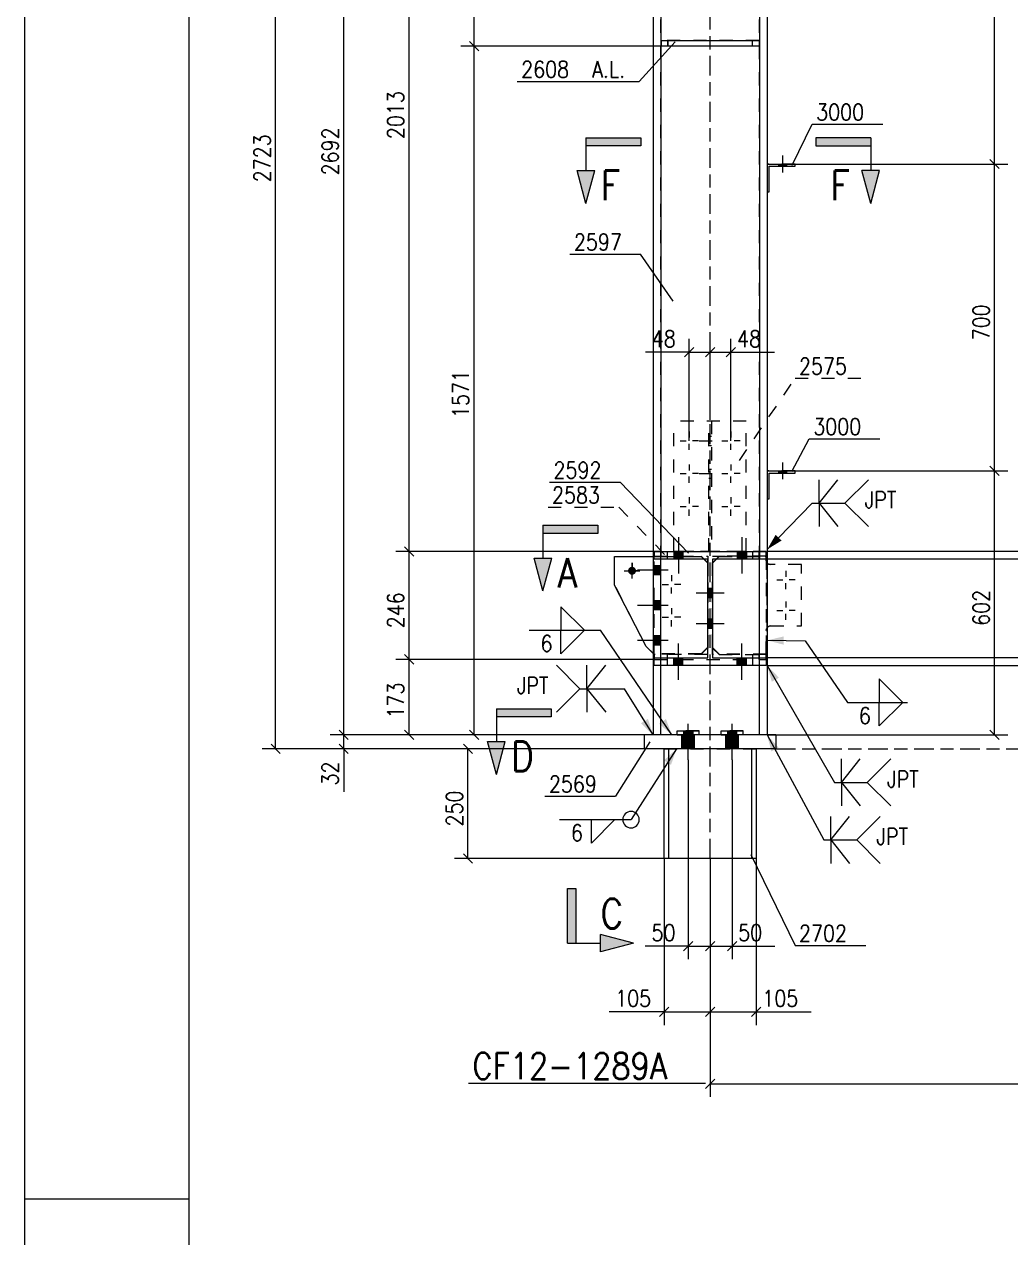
# Model space of a CAD drawing. Header units: millimetres. Extents: x 5 to 846, y 5 to 599.
# Drawn here: x 5 to 154.9, y 296.1 to 480.5 of the extents above; entities that cross this region are included whole.
import ezdxf

# ---------------------------------------------------------------- set-up
doc = ezdxf.new("R2010")
doc.units = ezdxf.units.MM
for name, pattern in [('XKITLINE00', [0]), ('XKITLINE02', [4, 2, -2]), ('XKITLINE06', [7, 3, -1, 2, -1])]:
    doc.linetypes.add(name, pattern=pattern)
for name, color, linetype, lineweight in [('Corte', 7, 'Continuous', 0), ('Cota', 4, 'Continuous', 0), ('Marca da peça', 2, 'Continuous', 0), ('Objeto gráfico', 3, 'Continuous', 0), ('Outro tipo de objeto', 7, 'Continuous', 0), ('Parafuso', 3, 'Continuous', 0), ('Peça', 2, 'Continuous', 0), ('Solda', 1, 'Continuous', 0), ('Texto', 7, 'Continuous', 0)]:
    doc.layers.add(name, color=color, linetype=linetype, lineweight=lineweight)
doc.styles.add('ROMANS', font='ROMANS__.TTF')
doc.styles.add('SIMPLEX', font='SIMPLEX_.TTF')

msp = doc.modelspace()

# ---------------------------------------------------------------- hatches: boundary and pattern name
at = {"layer": 'Corte'}
for points in [[(90.37, 462.04), (90.37, 463.29), (98.71, 463.29)], [(98.71, 462.04), (90.37, 462.04), (98.71, 463.29)], [(125.34, 462.04), (125.34, 463.29), (133.67, 463.29)], [(133.67, 462.04), (125.34, 462.04), (133.67, 463.29)], [(90.37, 453.29), (89.03, 458.29), (91.71, 458.29)], [(133.67, 453.29), (132.33, 458.29), (135.01, 458.29)], [(83.84, 403.14), (83.84, 404.39), (92.17, 404.39)], [(92.17, 403.14), (83.84, 403.14), (92.17, 404.39)], [(83.84, 394.39), (82.5, 399.39), (85.18, 399.39)], [(76.76, 375.24), (76.76, 376.49), (85.09, 376.49)], [(85.09, 375.24), (76.76, 375.24), (85.09, 376.49)], [(76.76, 366.49), (75.42, 371.49), (78.1, 371.49)], [(88.83, 340.84), (87.58, 340.84), (87.58, 349.17)], [(88.83, 349.17), (88.83, 340.84), (87.58, 349.17)], [(97.58, 340.84), (92.58, 339.5), (92.58, 342.18)]]:
    msp.add_hatch(color=6, dxfattribs=at).paths.add_polyline_path(points, flags=17)
at = {"layer": 'Parafuso'}
for points in [[(120.86, 459.29), (120.86, 458.98), (119.66, 458.98), (119.66, 459.29)], [(120.86, 412.63), (120.86, 412.31), (119.66, 412.31), (119.66, 412.63)], [(103.72, 399.24), (103.72, 400.39), (105.12, 400.39), (105.12, 399.24)], [(103.72, 399.24), (103.72, 400.39), (105.12, 400.39), (105.12, 399.24)], [(103.72, 399.24), (103.72, 400.39), (105.12, 400.39), (105.12, 399.24)], [(113.38, 399.24), (113.38, 400.39), (114.78, 400.39), (114.78, 399.24)], [(113.38, 399.24), (113.38, 400.39), (114.78, 400.39), (114.78, 399.24)], [(113.38, 399.24), (113.38, 400.39), (114.78, 400.39), (114.78, 399.24)], [(96.78, 397.49), (96.79, 397.51), (96.79, 397.54), (96.8, 397.57), (96.8, 397.6), (96.81, 397.63), (96.82, 397.66), (96.83, 397.69), (96.84, 397.71), (96.85, 397.74), (96.87, 397.76), (96.88, 397.79), (96.9, 397.81), (96.92, 397.84), (96.94, 397.86), (96.96, 397.88), (96.98, 397.9), (97, 397.92), (97.03, 397.94), (97.05, 397.95), (97.08, 397.97), (97.1, 397.99), (97.13, 398), (97.15, 398.01), (97.18, 398.02), (97.21, 398.03), (97.24, 398.04), (97.27, 398.04), (97.3, 398.05), (97.32, 398.05), (97.35, 398.06), (97.38, 398.06), (97.41, 398.06), (97.44, 398.05), (97.47, 398.05), (97.5, 398.04), (97.53, 398.04), (97.56, 398.03), (97.59, 398.02), (97.61, 398.01), (97.64, 398), (97.67, 397.99), (97.69, 397.97), (97.72, 397.95), (97.74, 397.94), (97.76, 397.92), (97.79, 397.9), (97.81, 397.88), (97.83, 397.86), (97.85, 397.84), (97.87, 397.81), (97.88, 397.79), (97.9, 397.76), (97.91, 397.74), (97.93, 397.71), (97.94, 397.69), (97.95, 397.66), (97.96, 397.63), (97.97, 397.6), (97.97, 397.57), (97.98, 397.54), (97.98, 397.51), (97.98, 397.49), (97.98, 397.46), (97.98, 397.43), (97.98, 397.4), (97.98, 397.37), (97.97, 397.34), (97.97, 397.31), (97.96, 397.28), (97.95, 397.25), (97.94, 397.23), (97.93, 397.2), (97.91, 397.17), (97.9, 397.15), (97.88, 397.12), (97.87, 397.1), (97.85, 397.08), (97.83, 397.05), (97.81, 397.03), (97.79, 397.01), (97.76, 396.99), (97.74, 396.97), (97.72, 396.96), (97.69, 396.94), (97.67, 396.93), (97.64, 396.91), (97.61, 396.9), (97.59, 396.89), (97.56, 396.88), (97.53, 396.87), (97.5, 396.87), (97.47, 396.86), (97.44, 396.86), (97.41, 396.86), (97.38, 396.86), (97.35, 396.86), (97.32, 396.86), (97.3, 396.86), (97.27, 396.87), (97.24, 396.87), (97.21, 396.88), (97.18, 396.89), (97.15, 396.9), (97.13, 396.91), (97.1, 396.93), (97.08, 396.94), (97.05, 396.96), (97.03, 396.97), (97, 396.99), (96.98, 397.01), (96.96, 397.03), (96.94, 397.05), (96.92, 397.08), (96.9, 397.1), (96.88, 397.12), (96.87, 397.15), (96.85, 397.17), (96.84, 397.2), (96.83, 397.23), (96.82, 397.25), (96.81, 397.28), (96.8, 397.31), (96.8, 397.34), (96.79, 397.37), (96.79, 397.4), (96.78, 397.43), (96.78, 397.46)], [(101.74, 396.82), (100.58, 396.82), (100.58, 398.22), (101.74, 398.22)], [(101.74, 396.82), (100.58, 396.82), (100.58, 398.22), (101.74, 398.22)], [(108.89, 394.76), (109.61, 394.76), (109.61, 393.36), (108.89, 393.36)], [(108.89, 394.76), (109.61, 394.76), (109.61, 393.36), (108.89, 393.36)], [(101.74, 391.49), (100.58, 391.49), (100.58, 392.89), (101.74, 392.89)], [(101.74, 391.49), (100.58, 391.49), (100.58, 392.89), (101.74, 392.89)], [(108.89, 390.09), (109.61, 390.09), (109.61, 388.69), (108.89, 388.69)], [(108.89, 390.09), (109.61, 390.09), (109.61, 388.69), (108.89, 388.69)], [(101.74, 386.16), (100.58, 386.16), (100.58, 387.56), (101.74, 387.56)], [(101.74, 386.16), (100.58, 386.16), (100.58, 387.56), (101.74, 387.56)], [(105.12, 384.21), (105.12, 383.06), (103.72, 383.06), (103.72, 384.21)], [(105.12, 384.21), (105.12, 383.06), (103.72, 383.06), (103.72, 384.21)], [(105.12, 384.21), (105.12, 383.06), (103.72, 383.06), (103.72, 384.21)], [(114.78, 384.21), (114.78, 383.06), (113.38, 383.06), (113.38, 384.21)], [(114.78, 384.21), (114.78, 383.06), (113.38, 383.06), (113.38, 384.21)], [(114.78, 384.21), (114.78, 383.06), (113.38, 383.06), (113.38, 384.21)], [(106.62, 373.12), (106.62, 372.49), (105.22, 372.49), (105.22, 373.12)], [(113.28, 373.12), (113.28, 372.49), (111.88, 372.49), (111.88, 373.12)], [(106.88, 372.49), (106.88, 370.39), (104.95, 370.39), (104.95, 372.49)], [(113.55, 372.49), (113.55, 370.39), (111.62, 370.39), (111.62, 372.49)]]:
    msp.add_hatch(color=7, dxfattribs=at).paths.add_polyline_path(points, flags=17)
at = {"layer": 'Solda'}
for points in [[(117.92, 400.69), (119.21, 402.92), (120.11, 402.05)], [(117.92, 386.88), (120.43, 387.47), (120.41, 386.22)], [(117.92, 383.06), (119.71, 381.2), (118.62, 380.58)], [(100.58, 372.49), (98.73, 374.28), (99.8, 374.94)], [(103.43, 372.49), (101.5, 374.2), (102.54, 374.91)], [(117.92, 372.49), (119.65, 370.59), (118.56, 369.99)], [(104.13, 370.39), (103.31, 367.95), (102.25, 368.62)]]:
    msp.add_hatch(color=7, dxfattribs=at).paths.add_polyline_path(points, flags=17)

# ---------------------------------------------------------------- linework, layer by layer
at = {"layer": 'Corte', "color": 6, "linetype": 'XKITLINE00', "lineweight": 0}
for p, q in [((90.37, 463.29), (98.71, 463.29)), ((90.37, 463.29), (90.37, 458.29)), ((98.71, 463.29), (98.71, 462.04)), ((133.67, 463.29), (125.34, 463.29)), ((125.34, 463.29), (125.34, 462.04)), ((133.67, 463.29), (133.67, 458.29)), ((98.71, 462.04), (90.37, 462.04)), ((125.34, 462.04), (133.67, 462.04)), ((89.03, 458.29), (91.71, 458.29)), ((90.37, 453.29), (89.03, 458.29)), ((90.37, 453.29), (91.71, 458.29)), ((135.01, 458.29), (132.33, 458.29)), ((133.67, 453.29), (132.33, 458.29)), ((133.67, 453.29), (135.01, 458.29)), ((83.84, 404.39), (92.17, 404.39)), ((83.84, 404.39), (83.84, 399.39)), ((92.17, 404.39), (92.17, 403.14)), ((92.17, 403.14), (83.84, 403.14)), ((82.5, 399.39), (85.18, 399.39)), ((83.84, 394.39), (82.5, 399.39)), ((83.84, 394.39), (85.18, 399.39)), ((76.76, 376.49), (85.09, 376.49)), ((76.76, 376.49), (76.76, 371.49)), ((85.09, 376.49), (85.09, 375.24)), ((85.09, 375.24), (76.76, 375.24)), ((75.42, 371.49), (78.1, 371.49)), ((76.76, 366.49), (75.42, 371.49)), ((76.76, 366.49), (78.1, 371.49)), ((87.58, 340.84), (87.58, 349.17)), ((87.58, 349.17), (88.83, 349.17)), ((88.83, 349.17), (88.83, 340.84)), ((97.58, 340.84), (92.58, 342.18)), ((92.58, 339.5), (92.58, 342.18)), ((87.58, 340.84), (92.58, 340.84)), ((97.58, 340.84), (92.58, 339.5))]:
    msp.add_line(p, q, dxfattribs=at)
at = {"layer": 'Cota', "color": 7, "linetype": 'XKITLINE00', "lineweight": 0}
for p, q in [((43.21, 370.39), (43.21, 551.92)), ((53.55, 372.49), (53.55, 551.92)), ((63.51, 400.39), (63.51, 534.59)), ((152.5, 459.29), (152.5, 529.3)), ((73.39, 477.22), (73.39, 490.55)), ((72.68, 477.92), (74.09, 476.51)), ((72.68, 477.92), (74.09, 476.51)), ((102.8, 477.22), (71.34, 477.22)), ((102.8, 477.22), (71.34, 477.22)), ((73.39, 372.49), (73.39, 477.22)), ((151.79, 460), (153.2, 458.59)), ((151.79, 460), (153.2, 458.59)), ((122.16, 459.29), (154.5, 459.29)), ((122.16, 459.29), (154.5, 459.29)), ((152.5, 412.63), (152.5, 459.29)), ((106.08, 417.22), (106.08, 432.72)), ((109.25, 420.39), (109.25, 432.72)), ((109.25, 420.39), (109.25, 432.72)), ((112.42, 417.22), (112.42, 432.72)), ((106.08, 430.67), (99.44, 430.67)), ((106.08, 430.67), (99.44, 430.67)), ((106.79, 431.38), (105.38, 429.96)), ((106.08, 430.67), (109.25, 430.67)), ((109.96, 431.38), (108.54, 429.96)), ((109.96, 431.38), (108.54, 429.96)), ((109.25, 430.67), (112.42, 430.67)), ((113.12, 431.38), (111.71, 429.96)), ((112.42, 430.67), (119.06, 430.67)), ((112.42, 430.67), (119.06, 430.67)), ((151.79, 413.34), (153.2, 411.92)), ((151.79, 413.34), (153.2, 411.92)), ((122.16, 412.63), (154.5, 412.63)), ((122.16, 412.63), (154.5, 412.63)), ((152.5, 372.49), (152.5, 412.63)), ((100.72, 400.39), (61.46, 400.39)), ((100.72, 400.39), (61.46, 400.39)), ((62.81, 401.1), (64.22, 399.68)), ((62.81, 401.1), (64.22, 399.68)), ((63.51, 383.99), (63.51, 400.39)), ((100.72, 383.99), (61.46, 383.99)), ((100.72, 383.99), (61.46, 383.99)), ((62.81, 384.7), (64.22, 383.28)), ((62.81, 384.7), (64.22, 383.28)), ((63.51, 372.49), (63.51, 383.99)), ((52.84, 373.2), (54.25, 371.78)), ((52.84, 373.2), (54.25, 371.78)), ((62.81, 373.2), (64.22, 371.78)), ((72.68, 373.2), (74.09, 371.78)), ((151.79, 373.2), (153.2, 371.78)), ((42.51, 371.1), (43.92, 369.68)), ((99.25, 372.49), (51.5, 372.49)), ((99.25, 372.49), (51.5, 372.49)), ((52.84, 371.1), (54.25, 369.68)), ((53.55, 370.39), (53.55, 372.49)), ((99.25, 372.49), (61.46, 372.49)), ((100.58, 372.49), (71.34, 372.49)), ((71.74, 371.1), (73.15, 369.68)), ((117.92, 372.49), (154.5, 372.49)), ((99.25, 370.39), (41.16, 370.39)), ((99.25, 370.39), (51.5, 370.39)), ((53.55, 370.39), (53.55, 363.87)), ((53.55, 370.39), (53.55, 363.87)), ((99.25, 370.39), (70.39, 370.39)), ((72.44, 353.72), (72.44, 370.39)), ((105.92, 368.72), (105.92, 338.39)), ((112.58, 368.72), (112.58, 338.39)), ((71.74, 354.43), (73.15, 353.02)), ((102.93, 353.72), (70.39, 353.72)), ((102.25, 353.72), (102.25, 328.39)), ((109.25, 353.72), (109.25, 328.39)), ((109.25, 353.72), (109.25, 338.39)), ((109.25, 353.72), (109.25, 317.47)), ((109.25, 353.72), (109.25, 328.39)), ((109.25, 353.72), (109.25, 338.39)), ((116.25, 353.72), (116.25, 328.39)), ((105.92, 340.39), (99.4, 340.39)), ((105.92, 340.39), (99.4, 340.39)), ((106.62, 341.1), (105.21, 339.68)), ((105.92, 340.39), (109.25, 340.39)), ((109.96, 341.1), (108.54, 339.68)), ((109.96, 341.1), (108.54, 339.68)), ((109.25, 340.39), (112.58, 340.39)), ((113.29, 341.1), (111.88, 339.68)), ((112.58, 340.39), (119.1, 340.39)), ((112.58, 340.39), (119.1, 340.39)), ((102.25, 330.39), (93.88, 330.39)), ((102.25, 330.39), (93.88, 330.39)), ((102.96, 331.1), (101.54, 329.68)), ((102.25, 330.39), (109.25, 330.39)), ((109.96, 331.1), (108.54, 329.68)), ((109.96, 331.1), (108.54, 329.68)), ((109.25, 330.39), (116.25, 330.39)), ((116.96, 331.1), (115.54, 329.68)), ((116.25, 330.39), (124.62, 330.39)), ((116.25, 330.39), (124.62, 330.39)), ((109.96, 320.18), (108.54, 318.76)), ((109.25, 319.47), (209.25, 319.47))]:
    msp.add_line(p, q, dxfattribs=at)
at = {"layer": 'Cota', "color": 3}
for p in [(73.39, 477.22), (73.39, 477.22), (152.5, 459.29), (152.5, 459.29), (106.08, 430.67), (109.25, 430.67), (109.25, 430.67), (112.42, 430.67), (152.5, 412.63), (152.5, 412.63), (63.51, 400.39), (63.51, 400.39), (63.51, 383.99), (63.51, 383.99), (53.55, 372.49), (53.55, 372.49), (63.51, 372.49), (73.39, 372.49), (152.5, 372.49), (43.21, 370.39), (53.55, 370.39), (72.44, 370.39), (72.44, 353.72), (105.92, 340.39), (109.25, 340.39), (109.25, 340.39), (112.58, 340.39), (102.25, 330.39), (109.25, 330.39), (109.25, 330.39), (116.25, 330.39), (109.25, 319.47)]:
    msp.add_point(p, dxfattribs=at)
at = {"layer": 'Marca da peça', "color": 7, "linetype": 'XKITLINE00', "lineweight": 0}
for p, q in [((103.95, 477.87), (98.44, 471.83)), ((79.93, 471.83), (98.44, 471.83)), ((121.72, 459.12), (124.77, 465.33)), ((124.77, 465.33), (135.51, 465.33)), ((87.95, 445.58), (98.69, 445.58)), ((103.63, 438.45), (98.69, 445.58)), ((121.69, 412.52), (124.33, 417.52)), ((124.33, 417.52), (135.07, 417.52)), ((84.84, 410.9), (95.58, 410.9)), ((105.95, 400.13), (95.58, 410.9)), ((100.07, 371.45), (94.89, 363.19)), ((84.15, 363.19), (94.89, 363.19)), ((115.46, 354.31), (122.16, 340.49)), ((122.16, 340.49), (132.9, 340.49))]:
    msp.add_line(p, q, dxfattribs=at)
at = {"layer": 'Marca da peça', "color": 7, "linetype": 'XKITLINE02', "lineweight": 0}
for p, q in [((113.72, 414.21), (122.16, 426.71)), ((122.16, 426.71), (132.9, 426.71)), ((84.62, 407.12), (95.36, 407.12)), ((102.34, 399.95), (95.36, 407.12))]:
    msp.add_line(p, q, dxfattribs=at)
at = {"layer": 'Objeto gráfico', "color": 7, "linetype": 'XKITLINE06', "lineweight": 0}
for p, q in [((109.25, 353.72), (109.25, 551.92)), ((119.25, 370.39), (199.25, 370.39))]:
    msp.add_line(p, q, dxfattribs=at)
at = {"layer": 'Outro tipo de objeto', "color": 7, "linetype": 'XKITLINE00', "lineweight": 0}
msp.add_line((5.04, 599), (5.04, 5.04), dxfattribs=at)
at = {"layer": 'Outro tipo de objeto', "color": 6, "linetype": 'XKITLINE00', "lineweight": 0}
msp.add_line((30, 589), (30, 15), dxfattribs=at)
at = {"layer": 'Outro tipo de objeto', "color": 2, "linetype": 'XKITLINE00', "lineweight": 0}
msp.add_line((5, 302), (30, 302), dxfattribs=at)
at = {"layer": 'Parafuso', "color": 7, "linetype": 'XKITLINE00', "lineweight": 0}
for p, q in [((120.26, 460.56), (120.26, 458.02)), ((119.66, 459.29), (119.66, 458.98)), ((120.86, 459.29), (120.86, 458.98)), ((104.68, 417.22), (105.62, 417.22)), ((104.68, 417.22), (105.62, 417.22)), ((106.08, 418.62), (106.08, 417.69)), ((106.08, 418.62), (106.08, 417.69)), ((107.48, 417.22), (106.55, 417.22)), ((107.48, 417.22), (106.55, 417.22)), ((111.02, 417.22), (111.95, 417.22)), ((111.02, 417.22), (111.95, 417.22)), ((112.42, 418.62), (112.42, 417.69)), ((112.42, 418.62), (112.42, 417.69)), ((113.82, 417.22), (112.88, 417.22)), ((113.82, 417.22), (112.88, 417.22)), ((106.08, 415.82), (106.08, 416.76)), ((106.08, 415.82), (106.08, 416.76)), ((112.42, 415.82), (112.42, 416.76)), ((112.42, 415.82), (112.42, 416.76)), ((106.08, 413.62), (106.08, 412.69)), ((106.08, 413.62), (106.08, 412.69)), ((112.42, 413.62), (112.42, 412.69)), ((112.42, 413.62), (112.42, 412.69)), ((120.26, 413.9), (120.26, 411.36)), ((104.68, 412.22), (105.62, 412.22)), ((104.68, 412.22), (105.62, 412.22)), ((106.08, 410.82), (106.08, 411.76)), ((106.08, 410.82), (106.08, 411.76)), ((107.48, 412.22), (106.55, 412.22)), ((107.48, 412.22), (106.55, 412.22)), ((111.02, 412.22), (111.95, 412.22)), ((111.02, 412.22), (111.95, 412.22)), ((112.42, 410.82), (112.42, 411.76)), ((112.42, 410.82), (112.42, 411.76)), ((113.82, 412.22), (112.88, 412.22)), ((113.82, 412.22), (112.88, 412.22)), ((119.66, 412.63), (119.66, 412.31)), ((120.86, 412.63), (120.86, 412.31)), ((106.08, 408.62), (106.08, 407.69)), ((106.08, 408.62), (106.08, 407.69)), ((112.42, 408.62), (112.42, 407.69)), ((112.42, 408.62), (112.42, 407.69)), ((104.68, 407.22), (105.62, 407.22)), ((104.68, 407.22), (105.62, 407.22)), ((106.08, 405.82), (106.08, 406.76)), ((106.08, 405.82), (106.08, 406.76)), ((107.48, 407.22), (106.55, 407.22)), ((107.48, 407.22), (106.55, 407.22)), ((111.02, 407.22), (111.95, 407.22)), ((111.02, 407.22), (111.95, 407.22)), ((112.42, 405.82), (112.42, 406.76)), ((112.42, 405.82), (112.42, 406.76)), ((113.82, 407.22), (112.88, 407.22)), ((113.82, 407.22), (112.88, 407.22)), ((104.42, 402.56), (104.42, 397.06)), ((104.42, 402.56), (104.42, 397.06)), ((104.42, 402.56), (104.42, 397.06)), ((114.08, 402.56), (114.08, 397.06)), ((114.08, 402.56), (114.08, 397.06)), ((114.08, 402.56), (114.08, 397.06)), ((103.72, 400.39), (103.72, 399.24)), ((103.72, 400.39), (103.72, 399.24)), ((103.72, 400.39), (103.72, 399.24)), ((105.12, 400.39), (105.12, 399.24)), ((105.12, 400.39), (105.12, 399.24)), ((105.12, 400.39), (105.12, 399.24)), ((113.38, 400.39), (113.38, 399.24)), ((113.38, 400.39), (113.38, 399.24)), ((113.38, 400.39), (113.38, 399.24)), ((114.78, 400.39), (114.78, 399.24)), ((114.78, 400.39), (114.78, 399.24)), ((114.78, 400.39), (114.78, 399.24)), ((97.38, 396.26), (97.38, 398.66)), ((97.38, 398.66), (97.38, 397.86)), ((96.18, 397.46), (98.58, 397.46)), ((96.18, 397.46), (96.98, 397.46)), ((97.38, 396.26), (97.38, 397.06)), ((98.58, 397.46), (97.78, 397.46)), ((102.86, 397.52), (98.2, 397.52)), ((102.86, 397.52), (98.2, 397.52)), ((101.74, 398.22), (100.58, 398.22)), ((101.74, 398.22), (100.58, 398.22)), ((101.74, 396.82), (100.58, 396.82)), ((101.74, 396.82), (100.58, 396.82)), ((103.38, 396.79), (103.38, 395.86)), ((120.78, 397.46), (120.78, 396.52)), ((120.78, 397.46), (120.78, 396.52)), ((101.98, 395.39), (102.92, 395.39)), ((103.38, 393.99), (103.38, 394.92)), ((104.78, 395.39), (103.85, 395.39)), ((119.38, 396.06), (120.32, 396.06)), ((119.38, 396.06), (120.32, 396.06)), ((120.78, 394.66), (120.78, 395.59)), ((120.78, 394.66), (120.78, 395.59)), ((122.18, 396.06), (121.25, 396.06)), ((122.18, 396.06), (121.25, 396.06)), ((111.37, 394.06), (107.13, 394.06)), ((111.37, 394.06), (107.13, 394.06)), ((109.61, 394.76), (108.89, 394.76)), ((109.61, 394.76), (108.89, 394.76)), ((109.61, 393.36), (108.89, 393.36)), ((109.61, 393.36), (108.89, 393.36)), ((102.86, 392.19), (98.2, 392.19)), ((102.86, 392.19), (98.2, 392.19)), ((101.74, 392.89), (100.58, 392.89)), ((101.74, 392.89), (100.58, 392.89)), ((101.74, 391.49), (100.58, 391.49)), ((101.74, 391.49), (100.58, 391.49)), ((103.38, 391.79), (103.38, 390.86)), ((119.38, 391.39), (120.32, 391.39)), ((119.38, 391.39), (120.32, 391.39)), ((120.78, 392.79), (120.78, 391.86)), ((120.78, 392.79), (120.78, 391.86)), ((122.18, 391.39), (121.25, 391.39)), ((122.18, 391.39), (121.25, 391.39)), ((101.98, 390.39), (102.92, 390.39)), ((103.38, 388.99), (103.38, 389.92)), ((104.78, 390.39), (103.85, 390.39)), ((111.37, 389.39), (107.13, 389.39)), ((111.37, 389.39), (107.13, 389.39)), ((109.61, 390.09), (108.89, 390.09)), ((109.61, 390.09), (108.89, 390.09)), ((120.78, 389.99), (120.78, 390.92)), ((120.78, 389.99), (120.78, 390.92)), ((101.74, 387.56), (100.58, 387.56)), ((101.74, 387.56), (100.58, 387.56)), ((109.61, 388.69), (108.89, 388.69)), ((109.61, 388.69), (108.89, 388.69)), ((102.86, 386.86), (98.2, 386.86)), ((102.86, 386.86), (98.2, 386.86)), ((101.74, 386.16), (100.58, 386.16)), ((101.74, 386.16), (100.58, 386.16)), ((104.42, 380.88), (104.42, 386.38)), ((104.42, 380.88), (104.42, 386.38)), ((104.42, 380.88), (104.42, 386.38)), ((114.08, 380.88), (114.08, 386.38)), ((114.08, 380.88), (114.08, 386.38)), ((114.08, 380.88), (114.08, 386.38)), ((103.72, 383.06), (103.72, 384.21)), ((103.72, 383.06), (103.72, 384.21)), ((103.72, 383.06), (103.72, 384.21)), ((105.12, 383.06), (105.12, 384.21)), ((105.12, 383.06), (105.12, 384.21)), ((105.12, 383.06), (105.12, 384.21)), ((113.38, 383.06), (113.38, 384.21)), ((113.38, 383.06), (113.38, 384.21)), ((113.38, 383.06), (113.38, 384.21)), ((114.78, 383.06), (114.78, 384.21)), ((114.78, 383.06), (114.78, 384.21)), ((114.78, 383.06), (114.78, 384.21)), ((105.22, 373.12), (105.22, 372.49)), ((105.92, 368.72), (105.92, 374.16)), ((105.92, 373.12), (105.92, 372.49)), ((106.62, 373.12), (106.62, 372.49)), ((111.88, 373.12), (111.88, 372.49)), ((112.58, 368.72), (112.58, 374.16)), ((112.58, 373.12), (112.58, 372.49)), ((113.28, 373.12), (113.28, 372.49)), ((104.95, 370.39), (104.95, 372.49)), ((106.88, 370.39), (106.88, 372.49)), ((111.62, 370.39), (111.62, 372.49)), ((113.55, 370.39), (113.55, 372.49))]:
    msp.add_line(p, q, dxfattribs=at)
at = {"layer": 'Parafuso', "color": 7, "linetype": 'XKITLINE02', "lineweight": 0}
for p, q in [((107.56, 417.22), (110.94, 417.22)), ((107.56, 417.22), (110.94, 417.22)), ((109.04, 417.92), (109.46, 417.92)), ((109.04, 417.92), (109.46, 417.92)), ((109.04, 416.52), (109.46, 416.52)), ((109.04, 416.52), (109.46, 416.52)), ((107.56, 412.22), (110.94, 412.22)), ((107.56, 412.22), (110.94, 412.22)), ((109.04, 412.92), (109.46, 412.92)), ((109.04, 412.92), (109.46, 412.92)), ((109.04, 411.52), (109.46, 411.52)), ((109.04, 411.52), (109.46, 411.52)), ((105.22, 373.12), (105.22, 372.49)), ((105.92, 368.72), (105.92, 374.16)), ((105.92, 373.12), (105.92, 372.49)), ((106.62, 373.12), (106.62, 372.49)), ((111.88, 373.12), (111.88, 372.49)), ((112.58, 368.72), (112.58, 374.16)), ((112.58, 373.12), (112.58, 372.49)), ((113.28, 373.12), (113.28, 372.49)), ((104.95, 370.39), (104.95, 372.49)), ((106.88, 370.39), (106.88, 372.49)), ((111.62, 370.39), (111.62, 372.49)), ((113.55, 370.39), (113.55, 372.49))]:
    msp.add_line(p, q, dxfattribs=at)
at = {"layer": 'Peça', "color": 4, "linetype": 'XKITLINE00', "lineweight": 0}
for p, q in [((100.58, 551.92), (100.58, 372.49)), ((101.74, 534.59), (101.74, 400.39)), ((116.76, 534.59), (116.76, 400.39)), ((117.92, 525.07), (117.92, 372.49)), ((101.8, 478.05), (116.7, 478.05)), ((101.8, 478.05), (101.8, 477.22)), ((116.7, 478.05), (116.7, 477.22)), ((116.7, 477.22), (101.8, 477.22)), ((117.93, 459.29), (122.16, 459.29)), ((117.93, 459.29), (117.93, 455.06)), ((118.24, 458.98), (122.16, 458.98)), ((118.24, 455.06), (118.24, 458.98)), ((122.16, 458.98), (122.16, 459.29)), ((117.93, 455.06), (118.24, 455.06)), ((117.93, 412.63), (122.16, 412.63)), ((117.93, 412.63), (117.93, 408.39)), ((118.24, 412.31), (122.16, 412.31)), ((118.24, 408.39), (118.24, 412.31)), ((122.16, 412.31), (122.16, 412.63)), ((117.93, 408.39), (118.24, 408.39)), ((100.72, 399.24), (100.72, 400.39)), ((100.72, 400.39), (117.78, 400.39)), ((117.78, 400.39), (117.78, 399.24)), ((117.92, 399.24), (117.92, 400.39)), ((200.58, 400.39), (117.92, 400.39)), ((94.72, 399.61), (100.58, 399.61)), ((94.72, 395.28), (94.72, 399.61)), ((108.89, 399.24), (100.72, 399.24)), ((101.74, 384.21), (101.74, 399.24)), ((108.89, 384.21), (108.89, 399.24)), ((117.78, 399.24), (109.61, 399.24)), ((109.61, 399.24), (109.61, 384.21)), ((116.76, 384.21), (116.76, 399.24)), ((200.58, 399.24), (117.92, 399.24)), ((99.52, 385.95), (94.72, 395.28)), ((99.52, 385.95), (100.58, 384.9)), ((100.72, 383.06), (100.72, 384.21)), ((100.72, 384.21), (108.89, 384.21)), ((109.61, 384.21), (117.78, 384.21)), ((117.78, 384.21), (117.78, 383.06)), ((117.92, 383.06), (117.92, 384.21)), ((200.58, 384.21), (117.92, 384.21)), ((117.78, 383.06), (100.72, 383.06)), ((101.74, 372.49), (101.74, 383.06)), ((116.76, 372.49), (116.76, 383.06)), ((117.92, 383.06), (200.58, 383.06)), ((104.25, 372.49), (104.25, 373.12)), ((104.25, 373.12), (104.31, 373.12)), ((104.31, 373.12), (107.58, 373.12)), ((105.92, 372.49), (105.92, 373.12)), ((107.58, 372.49), (107.58, 373.12)), ((110.92, 372.49), (110.92, 373.12)), ((110.92, 373.12), (110.97, 373.12)), ((110.97, 373.12), (114.25, 373.12)), ((112.58, 372.49), (112.58, 373.12)), ((114.25, 372.49), (114.25, 373.12)), ((119.25, 372.49), (99.25, 372.49)), ((99.25, 372.49), (99.25, 370.39)), ((119.25, 372.49), (119.25, 370.39)), ((119.25, 370.39), (99.25, 370.39)), ((102.25, 353.72), (102.25, 370.39)), ((102.93, 370.39), (102.93, 353.72)), ((115.57, 353.72), (115.57, 370.39)), ((116.25, 370.39), (116.25, 353.72)), ((116.25, 353.72), (102.25, 353.72))]:
    msp.add_line(p, q, dxfattribs=at)
at = {"layer": 'Peça', "color": 7, "linetype": 'XKITLINE02', "lineweight": 0}
for p, q in [((101.74, 399.24), (101.74, 551.92)), ((116.76, 399.24), (116.76, 551.92)), ((116.7, 478.05), (101.8, 478.05)), ((101.8, 477.22), (101.8, 478.05)), ((102.8, 477.22), (102.8, 478.05)), ((102.8, 478.05), (102.8, 477.22)), ((115.7, 477.22), (115.7, 478.05)), ((115.7, 477.22), (115.7, 478.05)), ((116.7, 478.05), (116.7, 477.22)), ((116.7, 477.22), (101.8, 477.22)), ((122.16, 459.29), (117.93, 459.29)), ((118.24, 458.98), (122.16, 458.98)), ((117.93, 455.06), (118.24, 455.06)), ((103.75, 400.39), (103.75, 420.22)), ((114.75, 420.22), (103.75, 420.22)), ((109.04, 400.39), (109.04, 420.22)), ((109.46, 420.22), (109.46, 400.39)), ((114.75, 400.39), (114.75, 420.22)), ((122.16, 412.63), (117.93, 412.63)), ((118.24, 412.31), (122.16, 412.31)), ((117.93, 408.39), (118.24, 408.39)), ((117.78, 400.39), (100.72, 400.39)), ((100.72, 400.39), (100.72, 399.68)), ((101.74, 399.24), (101.74, 400.39)), ((101.78, 400.39), (101.78, 399.68)), ((101.78, 399.24), (101.78, 400.39)), ((102.78, 399.68), (102.78, 400.39)), ((102.78, 399.24), (102.78, 400.39)), ((114.75, 400.39), (103.75, 400.39)), ((115.72, 399.68), (115.72, 400.39)), ((115.72, 399.24), (115.72, 400.39)), ((116.72, 399.68), (116.72, 400.39)), ((116.72, 399.24), (116.72, 400.39)), ((116.76, 400.39), (116.76, 399.24)), ((117.78, 399.68), (117.78, 400.39)), ((94.72, 399.61), (107.9, 399.61)), ((94.72, 395.28), (94.72, 399.61)), ((100.58, 399.61), (107.9, 399.61)), ((100.72, 384.84), (100.72, 399.68)), ((100.72, 399.68), (107.9, 399.68)), ((100.72, 399.68), (108.9, 399.68)), ((100.72, 384.77), (100.72, 399.61)), ((100.72, 399.61), (107.9, 399.61)), ((100.72, 384.77), (100.72, 399.61)), ((100.72, 399.61), (107.9, 399.61)), ((107.9, 399.68), (108.9, 398.68)), ((107.9, 399.61), (108.9, 398.61)), ((107.9, 399.61), (108.9, 398.61)), ((107.9, 399.61), (108.9, 398.61)), ((107.9, 399.61), (108.9, 398.61)), ((108.9, 399.68), (108.9, 384.7)), ((108.9, 398.68), (108.9, 385.84)), ((108.9, 398.61), (108.9, 385.77)), ((108.9, 398.61), (108.9, 385.77)), ((108.9, 398.61), (108.9, 385.77)), ((108.9, 398.61), (108.9, 385.77)), ((109.6, 384.7), (109.6, 399.68)), ((109.6, 399.68), (117.78, 399.68)), ((110.6, 399.68), (109.6, 398.68)), ((110.6, 399.68), (109.6, 398.68)), ((109.6, 398.61), (110.6, 399.61)), ((109.6, 398.61), (110.6, 399.61)), ((109.6, 398.68), (109.6, 385.7)), ((109.6, 398.68), (109.6, 385.7)), ((109.6, 385.77), (109.6, 398.61)), ((109.6, 385.77), (109.6, 398.61)), ((117.78, 399.68), (110.6, 399.68)), ((117.78, 399.68), (110.6, 399.68)), ((110.6, 399.61), (117.78, 399.61)), ((110.6, 399.61), (117.78, 399.61)), ((117.78, 399.06), (117.78, 399.68)), ((117.78, 399.06), (117.78, 399.68)), ((117.78, 399.61), (117.78, 384.77)), ((117.78, 399.61), (117.78, 384.77)), ((117.78, 399.06), (117.83, 398.8)), ((117.83, 398.8), (117.78, 399.06)), ((117.78, 399.06), (117.83, 398.8)), ((117.83, 398.8), (117.78, 399.06)), ((117.92, 384.21), (117.92, 399.24)), ((118.2, 398.44), (118.45, 398.39)), ((118.45, 398.39), (118.2, 398.44)), ((118.2, 398.44), (118.45, 398.39)), ((118.45, 398.39), (118.2, 398.44)), ((123.12, 398.39), (118.45, 398.39)), ((123.12, 398.39), (118.45, 398.39)), ((123.12, 389.06), (123.12, 398.39)), ((123.12, 389.06), (123.12, 398.39)), ((99.52, 385.95), (94.72, 395.28)), ((117.83, 388.64), (117.78, 388.39)), ((117.78, 388.39), (117.83, 388.64)), ((117.83, 388.64), (117.78, 388.39)), ((117.78, 388.39), (117.83, 388.64)), ((117.78, 384.7), (117.78, 388.39)), ((117.78, 384.7), (117.78, 388.39)), ((118.45, 389.06), (118.2, 389.01)), ((118.2, 389.01), (118.45, 389.06)), ((118.45, 389.06), (118.2, 389.01)), ((118.2, 389.01), (118.45, 389.06)), ((118.45, 389.06), (123.12, 389.06)), ((118.45, 389.06), (123.12, 389.06)), ((100.72, 384.77), (99.52, 385.95)), ((108.9, 385.84), (107.9, 384.84)), ((108.9, 385.77), (107.9, 384.77)), ((108.9, 385.77), (107.9, 384.77)), ((108.9, 385.77), (107.9, 384.77)), ((108.9, 385.77), (107.9, 384.77)), ((110.6, 384.77), (109.6, 385.77)), ((110.6, 384.77), (109.6, 385.77)), ((109.6, 385.7), (110.6, 384.7)), ((109.6, 385.7), (110.6, 384.7)), ((100.72, 384.77), (100.58, 384.9)), ((107.9, 384.84), (100.72, 384.84)), ((107.9, 384.77), (100.72, 384.77)), ((107.9, 384.77), (100.72, 384.77)), ((107.9, 384.77), (100.72, 384.77)), ((107.9, 384.77), (100.72, 384.77)), ((108.9, 384.7), (100.72, 384.7)), ((100.72, 384.7), (100.72, 383.99)), ((100.72, 383.99), (117.78, 383.99)), ((101.74, 383.06), (101.74, 384.21)), ((101.78, 383.99), (101.78, 384.7)), ((101.78, 383.06), (101.78, 384.21)), ((102.78, 383.99), (102.78, 384.7)), ((102.78, 383.06), (102.78, 384.21)), ((117.78, 384.7), (109.6, 384.7)), ((117.78, 384.77), (110.6, 384.77)), ((117.78, 384.77), (110.6, 384.77)), ((110.6, 384.7), (117.78, 384.7)), ((110.6, 384.7), (117.78, 384.7)), ((115.72, 383.99), (115.72, 384.7)), ((115.72, 383.06), (115.72, 384.21)), ((116.72, 383.99), (116.72, 384.7)), ((116.72, 384.21), (116.72, 383.06)), ((116.76, 383.06), (116.76, 384.21)), ((117.78, 383.99), (117.78, 384.7)), ((104.25, 372.49), (104.25, 373.12)), ((107.58, 373.12), (104.25, 373.12)), ((105.92, 372.49), (105.92, 373.12)), ((107.58, 372.49), (107.58, 373.12)), ((110.92, 372.49), (110.92, 373.12)), ((114.25, 373.12), (110.92, 373.12)), ((112.58, 372.49), (112.58, 373.12)), ((114.25, 372.49), (114.25, 373.12)), ((117.92, 372.49), (100.58, 372.49)), ((104.31, 372.49), (104.25, 372.49)), ((104.25, 372.49), (107.58, 372.49)), ((104.31, 372.49), (104.25, 372.49)), ((104.25, 372.49), (107.58, 372.49)), ((110.97, 372.49), (110.92, 372.49)), ((110.92, 372.49), (114.25, 372.49)), ((110.97, 372.49), (110.92, 372.49)), ((110.92, 372.49), (114.25, 372.49)), ((102.25, 370.39), (116.25, 370.39))]:
    msp.add_line(p, q, dxfattribs=at)
for centre, start, end in [((118.45, 399.06), 202.5, 247.5), ((118.45, 399.06), 202.5, 247.5), ((118.45, 399.06), 202.5, 247.5), ((118.45, 399.06), 202.5, 247.5), ((118.45, 388.39), 112.5, 157.5), ((118.45, 388.39), 112.5, 157.5), ((118.45, 388.39), 112.5, 157.5), ((118.45, 388.39), 112.5, 157.5)]:
    msp.add_arc(centre, 0.667, start, end, dxfattribs=at)
at = {"layer": 'Solda', "color": 3, "linetype": 'XKITLINE00', "lineweight": 0}
for p, q in [((125.81, 407.73), (128.67, 411.3)), ((125.81, 407.73), (125.81, 411.3)), ((129.74, 407.73), (133.31, 411.3)), ((125.81, 407.73), (128.67, 404.16)), ((125.81, 407.73), (125.81, 404.16)), ((129.74, 407.73), (133.31, 404.16)), ((90.14, 388.4), (86.57, 391.97)), ((86.57, 391.97), (86.57, 388.4)), ((86.57, 388.4), (90.14, 388.4)), ((86.57, 388.4), (90.14, 388.4)), ((90.14, 388.4), (86.57, 384.83)), ((86.57, 384.83), (86.57, 388.4)), ((89.46, 379.52), (85.89, 383.1)), ((90.53, 379.52), (93.39, 383.1)), ((90.53, 379.52), (90.53, 383.1)), ((138.53, 377.44), (134.96, 381.01)), ((134.96, 381.01), (134.96, 377.44)), ((89.46, 379.52), (85.89, 375.95)), ((90.53, 379.52), (93.39, 375.95)), ((90.53, 379.52), (90.53, 375.95)), ((134.96, 377.44), (138.53, 377.44)), ((134.96, 377.44), (138.53, 377.44)), ((138.53, 377.44), (134.96, 373.87)), ((134.96, 373.87), (134.96, 377.44)), ((129.21, 365.28), (132.07, 368.85)), ((129.21, 365.28), (129.21, 368.85)), ((133.14, 365.28), (136.71, 368.85)), ((129.21, 365.28), (132.07, 361.71)), ((129.21, 365.28), (129.21, 361.71)), ((133.14, 365.28), (136.71, 361.71)), ((127.6, 356.55), (130.46, 360.12)), ((127.6, 356.55), (127.6, 360.12)), ((131.53, 356.55), (135.1, 360.12)), ((91.2, 359.62), (94.77, 359.62)), ((94.77, 359.62), (91.2, 356.05)), ((91.2, 356.05), (91.2, 359.62)), ((127.6, 356.55), (130.46, 352.97)), ((127.6, 356.55), (127.6, 352.97)), ((131.53, 356.55), (135.1, 352.97))]:
    msp.add_line(p, q, dxfattribs=at)
at = {"layer": 'Solda', "color": 7, "linetype": 'XKITLINE00', "lineweight": 0}
for p, q in [((117.92, 400.69), (124.74, 407.73)), ((124.74, 407.73), (129.74, 407.73)), ((81.72, 388.4), (92.6, 388.4)), ((103.43, 372.49), (92.6, 388.4)), ((117.92, 386.88), (123.7, 386.8)), ((123.7, 386.8), (130.11, 377.44)), ((117.92, 383.06), (128.14, 365.28)), ((89.46, 379.52), (96.21, 379.52)), ((100.58, 372.49), (96.21, 379.52)), ((130.11, 377.44), (139.25, 377.44)), ((117.92, 372.49), (126.53, 356.55)), ((104.13, 370.39), (97.23, 359.62)), ((128.14, 365.28), (133.14, 365.28)), ((86.35, 359.62), (97.23, 359.62)), ((126.53, 356.55), (131.53, 356.55))]:
    msp.add_line(p, q, dxfattribs=at)
at = {"layer": 'Solda', "color": 3, "linetype": 'XKITLINE00', "lineweight": 0}
for start, end in [(90, 270), (270, 90)]:
    msp.add_arc((97.23, 359.62), 1.25, start, end, dxfattribs=at)
at = {"layer": 'Texto', "color": 4, "linetype": 'XKITLINE00', "lineweight": 0}
msp.add_line((72.52, 319.58), (108.53, 319.58), dxfattribs=at)

# ---------------------------------------------------------------- texts
at = {"layer": 'Corte', "color": 4, "style": 'ROMANS', "width": 0.85}
for s, p in [('F', (92.62, 453.79)), ('F', (127.55, 453.79)), ('A', (86.09, 394.89)), ('D', (79.01, 366.99)), ('C', (92.58, 343.09))]:
    msp.add_text(s, height=4.5, dxfattribs=at).set_placement(p)
at = {"layer": 'Cota', "color": 3, "style": 'SIMPLEX', "width": 0.85}
for s, p in [('2013', (62.71, 463.08)), ('2723', (42.41, 456.51)), ('2692', (52.75, 457.56)), ('700', (151.7, 432.48)), ('1571', (72.59, 420.68)), ('246', (62.71, 388.71)), ('602', (151.7, 389.08)), ('173', (62.71, 374.99)), ('32', (52.75, 364.81)), ('250', (71.64, 358.58))]:
    msp.add_text(s, height=2.5, rotation=90.0002, dxfattribs=at).set_placement(p)
at = {"layer": 'Cota', "color": 3, "width": 0.85}
for s, style, p in [('48', 'ROMANS', (100.38, 431.47)), ('48', 'ROMANS', (113.35, 431.47)), ('50', 'SIMPLEX', (100.34, 341.19)), ('50', 'SIMPLEX', (113.52, 341.19)), ('105', 'SIMPLEX', (94.82, 331.19)), ('105', 'SIMPLEX', (117.19, 331.19))]:
    msp.add_text(s, height=2.5, dxfattribs=dict(at, style=style)).set_placement(p)
at = {"layer": 'Marca da peça', "color": 4, "style": 'ROMANS', "width": 0.85}
for s, p in [('2608', (80.53, 472.43)), ('A.L.', (91.32, 472.43)), ('3000', (125.37, 465.93)), ('2597', (88.55, 446.18)), ('2575', (122.76, 427.31)), ('3000', (124.93, 418.12)), ('2592', (85.44, 411.5)), ('2583', (85.22, 407.72)), ('2569', (84.75, 363.79)), ('2702', (122.76, 341.09))]:
    msp.add_text(s, height=2.5, dxfattribs=at).set_placement(p)
at = {"layer": 'Solda', "color": 3, "style": 'ROMANS', "width": 0.85}
for s, p in [('JPT', (132.74, 406.98)), ('6', (83.47, 385.15)), ('JPT', (79.87, 378.77)), ('6', (131.86, 374.19)), ('JPT', (136.14, 364.53)), ('6', (88.1, 356.37)), ('JPT', (134.53, 355.8))]:
    msp.add_text(s, height=2.5, dxfattribs=at).set_placement(p)
at = {"layer": 'Texto', "color": 4, "style": 'ROMANS', "width": 0.85}
msp.add_text('CF12-1289A', height=4, dxfattribs=at).set_placement((73.12, 320.18))

doc.saveas('drawing.dxf')
